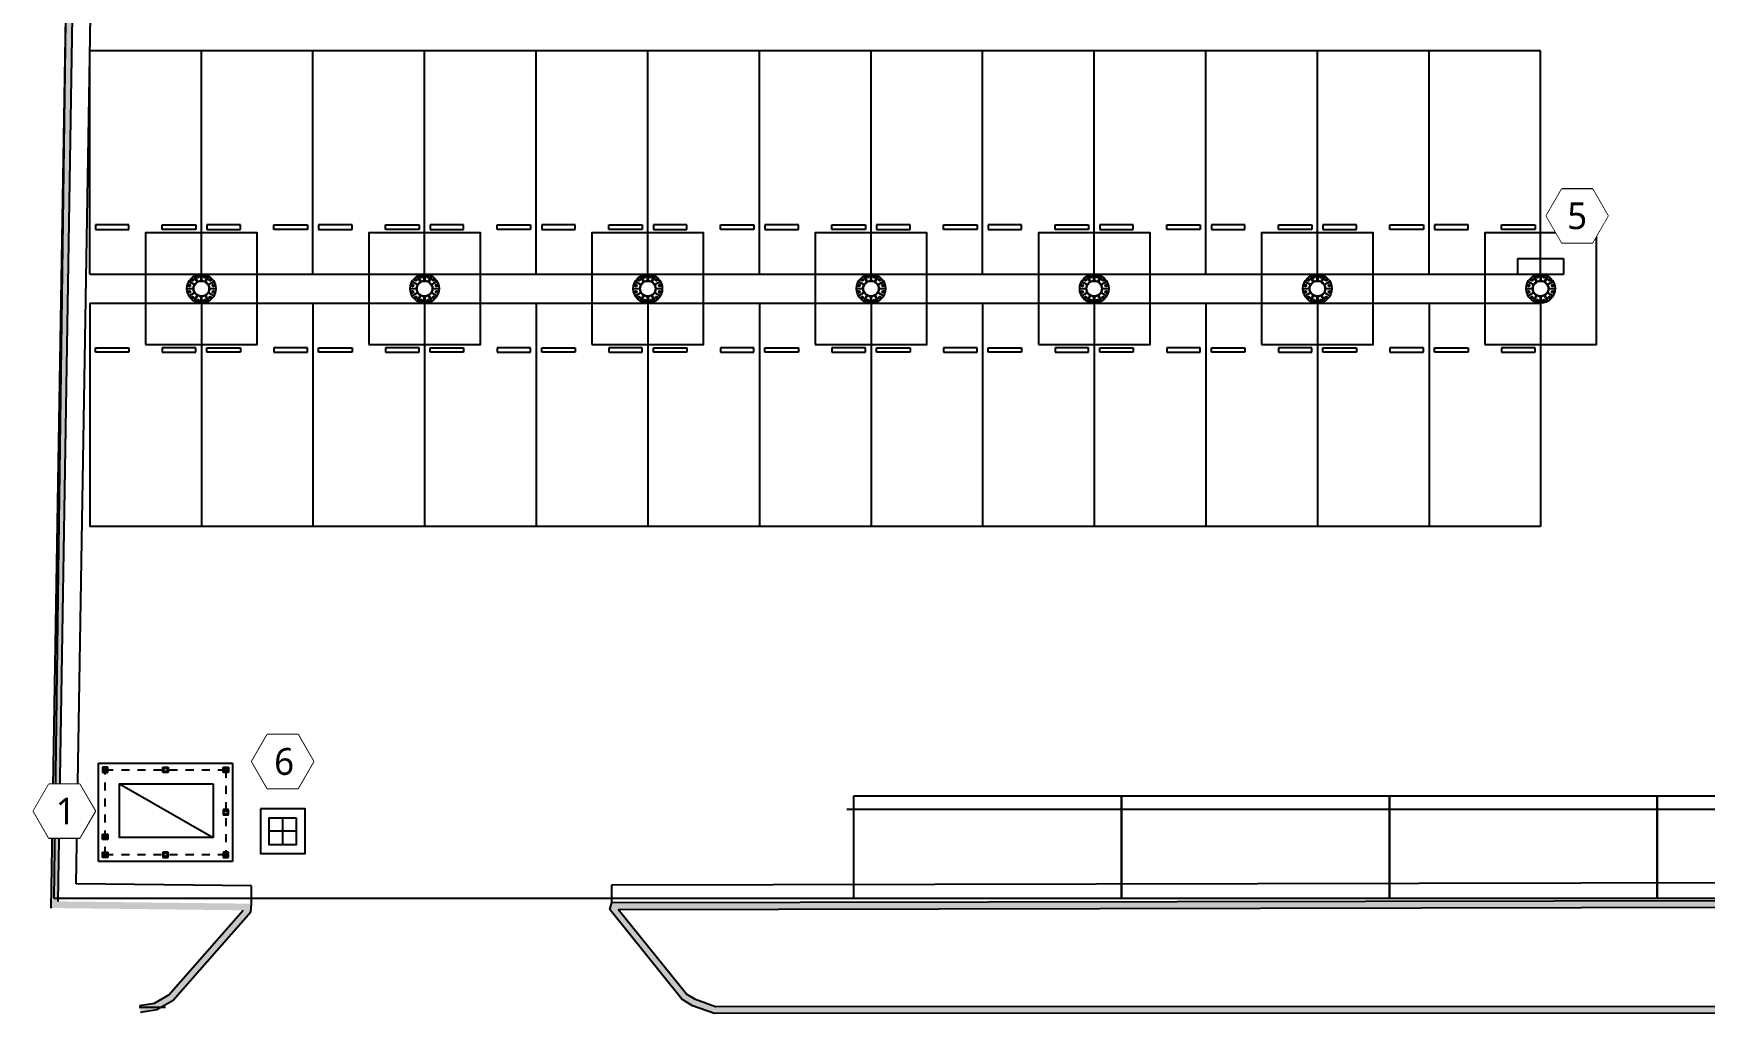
# Model space of a CAD drawing. Header units: millimetres. Extents: x 10297564 to 11610295, y -9287743 to -8409454.
# Drawn here: x 10572246 to 10609682, y -8914946 to -8892997 of the extents above; entities that cross this region are included whole.
import ezdxf
from ezdxf.enums import TextEntityAlignment as Align

# ---------------------------------------------------------------- set-up
doc = ezdxf.new("R2010")
doc.units = ezdxf.units.MM
doc.header["$LTSCALE"] = 100
doc.linetypes.add('CEN', pattern=[62, 60, -1, 0, -1])
doc.linetypes.add('HIDDEN', pattern=[2, 1, -1])
for name, color, linetype in [('E-BACK', 8, 'Continuous'), ('EQ', 7, 'Continuous'), ('FIN', 8, 'Continuous'), ('Sym', 2, 'Continuous'), ('text', 7, 'Continuous')]:
    doc.layers.add(name, color=color, linetype=linetype)
doc.styles.add('MG', font='malgun.ttf')

# ---------------------------------------------------------------- blocks, each defined once
blk = doc.blocks.new('ANCHOR_BOLT-PLAN-M24')
at = {"layer": 'E-BACK'}
for p, q in [((-26, 0), (26, 0)), ((-20, -4), (-18, 3)), ((0, 21), (-18, 10)), ((-18, 10), (-18, -10)), ((-13, 16), (-15, 12)), ((-13, 16), (-6, 17)), ((0, 26), (0, -26)), ((18, 10), (0, 21)), ((7, 20), (3, 19)), ((7, 20), (12, 14)), ((18, -10), (18, 10)), ((20, 4), (18, 7)), ((20, 4), (18, -3)), ((-20, -4), (-18, -7)), ((-18, -10), (0, -21)), ((-7, -20), (-12, -14)), ((-7, -20), (-3, -19)), ((0, -21), (18, -10)), ((13, -16), (6, -17)), ((13, -16), (15, -12))]:
    blk.add_line(p, q, dxfattribs=at)
for radius in [22, 12]:
    blk.add_circle((0, 0), radius, dxfattribs=at)
blk = doc.blocks.new('Arrow_Circle')
blk.add_circle((0, 0), 1)

msp = doc.modelspace()

# ---------------------------------------------------------------- hatches: boundary and pattern name
at = {"layer": 'E-BACK'}
h = msp.add_hatch(color=256, dxfattribs=at)
h.dxf.hatch_style = 1
h.paths.add_polyline_path([(10574646.4, -8914915.4), (10574622.7, -8914767.2), (10574957.2, -8914713.8), (10575279.5, -8914525.6), (10576947.2, -8912633.4), (10572646.8, -8912581.9), (10573422.7, -8864993.6), (10588315, -8864893.1), (10588426.6, -8852885.7), (10605300.5, -8852863.4), (10603692.5, -8850974.4), (10603393.5, -8850767.3), (10602996.7, -8850696.4), (10588425.3, -8850705.6), (10588425.2, -8850555.6), (10603010, -8850546.3), (10603452, -8850625.4), (10603794, -8850862.2), (10605507.2, -8852874.8), (10605479.6, -8853013.1), (10588575.2, -8853035.5), (10588463.6, -8865042.1), (10573570.2, -8865142.6), (10572799.3, -8912433.7), (10577128.4, -8912485.5), (10577118.6, -8912665.7), (10575376.1, -8914643), (10575008.6, -8914857.5)])
h = msp.add_hatch(color=256, dxfattribs=at)
h.dxf.hatch_style = 1
h.paths.add_polyline_path([(10586772.2, -8914625.2), (10585159.7, -8912616.9), (10585201.9, -8912461.9), (10619813.7, -8912395.1), (10638792, -8912374.1), (10644459.3, -8906553.1), (10644599.4, -8893426), (10644794.8, -8877103.4), (10645005.5, -8860934.7), (10636792, -8853118.2), (10617078, -8853111.4), (10613453.4, -8853037.1), (10613473, -8852913), (10615239.7, -8850898.9), (10615712.2, -8850594.9), (10616009.8, -8850575.3), (10637134, -8850621.4), (10638801, -8850730.4), (10640346.4, -8851157.4), (10641922.2, -8851858.4), (10643454.8, -8852934.4), (10645187.6, -8854677.7), (10646504.7, -8856815.2), (10647193.6, -8858399.6), (10647625.1, -8860899), (10647444.2, -8877289.2), (10647283, -8893505.7), (10647129.7, -8906569.4), (10646954.5, -8908493), (10646349.5, -8910459.3), (10645295.7, -8912116), (10643834.7, -8913426.6), (10642491.3, -8914218.2), (10641078.5, -8914676.3), (10640073.1, -8914800.4), (10619663.6, -8914929.9), (10587502.2, -8914945.6), (10587010.5, -8914769)])
h.paths.add_polyline_path([(10586872.4, -8914510.5), (10585347.8, -8912611.6), (10619813.9, -8912545.1), (10638855.4, -8912524.1), (10644608.7, -8906614.7), (10644749.4, -8893427.7), (10644944.8, -8877105.2), (10645156.3, -8860871.2), (10636851.9, -8852968.2), (10617079.6, -8852961.4), (10613691, -8852891.9), (10615338.5, -8851013.6), (10615760.7, -8850742), (10616014.6, -8850725.3), (10637128.9, -8850771.4), (10638775.8, -8850879), (10640295.7, -8851299), (10641847.9, -8851989.5), (10643357.7, -8853049.6), (10645069, -8854771.2), (10646371.4, -8856884.8), (10647048.9, -8858442.8), (10647474.9, -8860911), (10647294.2, -8877287.7), (10647133.1, -8893504.1), (10646979.8, -8906561.7), (10646806.5, -8908463.8), (10646212.1, -8910395.9), (10645180.2, -8912018.1), (10643745.7, -8913305), (10642429.4, -8914080.6), (10641045.9, -8914529.2), (10640063.4, -8914650.5), (10619663.1, -8914779.9), (10587528.3, -8914795.6), (10587075.3, -8914632.8)], flags=16)

# ---------------------------------------------------------------- linework, layer by layer
for p, q in [((10572646.8, -8912581.9), (10573422.7, -8864993.6)), ((10572712.7, -8912367.8), (10573336.3, -8864957.5)), ((10572799.3, -8912433.7), (10573570.2, -8865142.6)), ((10573205.8, -8912038.5), (10573963.8, -8865540)), ((10577133.2, -8912085.6), (10573205.8, -8912038.5)), ((10577128.4, -8912485.5), (10577133.2, -8912085.6)), ((10585201.1, -8912061.9), (10619813.1, -8911995.1)), ((10585201.9, -8912461.9), (10585201.1, -8912061.9)), ((10638808.4, -8912367.8), (10572712.7, -8912367.8)), ((10575279.5, -8914525.6), (10576947.2, -8912633.4)), ((10575376.1, -8914643), (10577118.6, -8912665.7)), ((10577118.6, -8912665.7), (10577128.4, -8912485.5)), ((10577128.4, -8912485.5), (10577128.4, -8912485.5)), ((10585159.7, -8912616.9), (10585201.9, -8912461.9)), ((10586772.2, -8914625.2), (10585159.7, -8912616.9)), ((10585201.9, -8912461.9), (10619813.7, -8912395.1)), ((10585347.8, -8912611.6), (10619813.9, -8912545.1)), ((10586872.4, -8914510.5), (10585347.8, -8912611.6)), ((10574957.2, -8914713.8), (10575279.5, -8914525.6)), ((10587075.3, -8914632.8), (10586872.4, -8914510.5)), ((10574622.7, -8914767.2), (10574957.2, -8914713.8)), ((10574646.4, -8914915.4), (10575008.6, -8914857.5)), ((10575008.6, -8914857.5), (10575376.1, -8914643)), ((10587010.5, -8914769), (10586772.2, -8914625.2)), ((10587502.2, -8914945.6), (10587010.5, -8914769)), ((10587528.3, -8914795.6), (10587075.3, -8914632.8)), ((10619663.6, -8914929.9), (10587502.2, -8914945.6)), ((10619663.1, -8914779.9), (10587528.3, -8914795.6))]:
    msp.add_line(p, q, dxfattribs=at)
at = {"layer": 'E-BACK', "linetype": 'ByBlock', "ltscale": 1.8}
for p, q in [((10576008.6, -8893387.1), (10573508.6, -8893387.1)), ((10573508.6, -8898387.1), (10573508.6, -8893387.1)), ((10578508.6, -8893387.1), (10576008.6, -8893387.1)), ((10576008.6, -8898387.1), (10576008.6, -8893387.1)), ((10576008.6, -8898387.1), (10576008.6, -8893387.1)), ((10578508.6, -8898387.1), (10578508.6, -8893387.1)), ((10581008.6, -8893387.1), (10578508.6, -8893387.1)), ((10578508.6, -8898387.1), (10578508.6, -8893387.1)), ((10583508.6, -8893387.1), (10581008.6, -8893387.1)), ((10581008.6, -8898387.1), (10581008.6, -8893387.1)), ((10581008.6, -8898387.1), (10581008.6, -8893387.1)), ((10583508.6, -8898387.1), (10583508.6, -8893387.1)), ((10586008.6, -8893387.1), (10583508.6, -8893387.1)), ((10583508.6, -8898387.1), (10583508.6, -8893387.1)), ((10588508.6, -8893387.1), (10586008.6, -8893387.1)), ((10586008.6, -8898387.1), (10586008.6, -8893387.1)), ((10586008.6, -8898387.1), (10586008.6, -8893387.1)), ((10591008.6, -8893387.1), (10588508.6, -8893387.1)), ((10588508.6, -8898387.1), (10588508.6, -8893387.1)), ((10588508.6, -8898387.1), (10588508.6, -8893387.1)), ((10591008.6, -8898387.1), (10591008.6, -8893387.1)), ((10593508.6, -8893387.1), (10591008.6, -8893387.1)), ((10591008.6, -8898387.1), (10591008.6, -8893387.1)), ((10596008.6, -8893387.1), (10593508.6, -8893387.1)), ((10593508.6, -8898387.1), (10593508.6, -8893387.1)), ((10593508.6, -8898387.1), (10593508.6, -8893387.1)), ((10596008.6, -8898387.1), (10596008.6, -8893387.1)), ((10598508.6, -8893387.1), (10596008.6, -8893387.1)), ((10596008.6, -8898387.1), (10596008.6, -8893387.1)), ((10598508.6, -8898387.1), (10598508.6, -8893387.1)), ((10601008.6, -8893387.1), (10598508.6, -8893387.1)), ((10598508.6, -8898387.1), (10598508.6, -8893387.1)), ((10601008.6, -8898387.1), (10601008.6, -8893387.1)), ((10603508.6, -8893387.1), (10601008.6, -8893387.1)), ((10601008.6, -8898387.1), (10601008.6, -8893387.1)), ((10603508.6, -8898387.1), (10603508.6, -8893387.1)), ((10606008.6, -8893387.1), (10603508.6, -8893387.1)), ((10603508.6, -8898387.1), (10603508.6, -8893387.1)), ((10606008.6, -8898387.1), (10606008.6, -8893387.1)), ((10574383.6, -8897287.1), (10573633.6, -8897287.1)), ((10573633.6, -8897287.1), (10573633.6, -8897387.1)), ((10574383.6, -8897387.1), (10574383.6, -8897287.1)), ((10575133.6, -8897287.1), (10575883.6, -8897287.1)), ((10575133.6, -8897387.1), (10575133.6, -8897287.1)), ((10575883.6, -8897287.1), (10575883.6, -8897387.1)), ((10576883.6, -8897287.1), (10576133.6, -8897287.1)), ((10576133.6, -8897287.1), (10576133.6, -8897387.1)), ((10576883.6, -8897387.1), (10576883.6, -8897287.1)), ((10577633.6, -8897287.1), (10578383.6, -8897287.1)), ((10577633.6, -8897387.1), (10577633.6, -8897287.1)), ((10578383.6, -8897287.1), (10578383.6, -8897387.1)), ((10579383.6, -8897287.1), (10578633.6, -8897287.1)), ((10578633.6, -8897287.1), (10578633.6, -8897387.1)), ((10579383.6, -8897387.1), (10579383.6, -8897287.1)), ((10580133.6, -8897287.1), (10580883.6, -8897287.1)), ((10580133.6, -8897387.1), (10580133.6, -8897287.1)), ((10580883.6, -8897287.1), (10580883.6, -8897387.1)), ((10581883.6, -8897287.1), (10581133.6, -8897287.1)), ((10581133.6, -8897287.1), (10581133.6, -8897387.1)), ((10581883.6, -8897387.1), (10581883.6, -8897287.1)), ((10582633.6, -8897287.1), (10583383.6, -8897287.1)), ((10582633.6, -8897387.1), (10582633.6, -8897287.1)), ((10583383.6, -8897287.1), (10583383.6, -8897387.1)), ((10584383.6, -8897287.1), (10583633.6, -8897287.1)), ((10583633.6, -8897287.1), (10583633.6, -8897387.1)), ((10584383.6, -8897387.1), (10584383.6, -8897287.1)), ((10585133.6, -8897287.1), (10585883.6, -8897287.1)), ((10585133.6, -8897387.1), (10585133.6, -8897287.1)), ((10585883.6, -8897287.1), (10585883.6, -8897387.1)), ((10586883.6, -8897287.1), (10586133.6, -8897287.1)), ((10586133.6, -8897287.1), (10586133.6, -8897387.1)), ((10586883.6, -8897387.1), (10586883.6, -8897287.1)), ((10587633.6, -8897287.1), (10588383.6, -8897287.1)), ((10587633.6, -8897387.1), (10587633.6, -8897287.1)), ((10588383.6, -8897287.1), (10588383.6, -8897387.1)), ((10589383.6, -8897287.1), (10588633.6, -8897287.1)), ((10588633.6, -8897287.1), (10588633.6, -8897387.1)), ((10589383.6, -8897387.1), (10589383.6, -8897287.1)), ((10590133.6, -8897287.1), (10590883.6, -8897287.1)), ((10590133.6, -8897387.1), (10590133.6, -8897287.1)), ((10590883.6, -8897287.1), (10590883.6, -8897387.1)), ((10591883.6, -8897287.1), (10591133.6, -8897287.1)), ((10591133.6, -8897287.1), (10591133.6, -8897387.1)), ((10591883.6, -8897387.1), (10591883.6, -8897287.1)), ((10592633.6, -8897287.1), (10593383.6, -8897287.1)), ((10592633.6, -8897387.1), (10592633.6, -8897287.1)), ((10593383.6, -8897287.1), (10593383.6, -8897387.1)), ((10594383.6, -8897287.1), (10593633.6, -8897287.1)), ((10593633.6, -8897287.1), (10593633.6, -8897387.1)), ((10594383.6, -8897387.1), (10594383.6, -8897287.1)), ((10595133.6, -8897287.1), (10595883.6, -8897287.1)), ((10595133.6, -8897387.1), (10595133.6, -8897287.1)), ((10595883.6, -8897287.1), (10595883.6, -8897387.1)), ((10596883.6, -8897287.1), (10596133.6, -8897287.1)), ((10596133.6, -8897287.1), (10596133.6, -8897387.1)), ((10596883.6, -8897387.1), (10596883.6, -8897287.1)), ((10597633.6, -8897287.1), (10598383.6, -8897287.1)), ((10597633.6, -8897387.1), (10597633.6, -8897287.1)), ((10598383.6, -8897287.1), (10598383.6, -8897387.1)), ((10599383.6, -8897287.1), (10598633.6, -8897287.1)), ((10598633.6, -8897287.1), (10598633.6, -8897387.1)), ((10599383.6, -8897387.1), (10599383.6, -8897287.1)), ((10600133.6, -8897287.1), (10600883.6, -8897287.1)), ((10600133.6, -8897387.1), (10600133.6, -8897287.1)), ((10600883.6, -8897287.1), (10600883.6, -8897387.1)), ((10601883.6, -8897287.1), (10601133.6, -8897287.1)), ((10601133.6, -8897287.1), (10601133.6, -8897387.1)), ((10601883.6, -8897387.1), (10601883.6, -8897287.1)), ((10602633.6, -8897287.1), (10603383.6, -8897287.1)), ((10602633.6, -8897387.1), (10602633.6, -8897287.1)), ((10603383.6, -8897287.1), (10603383.6, -8897387.1)), ((10604383.6, -8897287.1), (10603633.6, -8897287.1)), ((10603633.6, -8897287.1), (10603633.6, -8897387.1)), ((10604383.6, -8897387.1), (10604383.6, -8897287.1)), ((10605133.6, -8897287.1), (10605883.6, -8897287.1)), ((10605133.6, -8897387.1), (10605133.6, -8897287.1)), ((10605883.6, -8897287.1), (10605883.6, -8897387.1)), ((10573633.6, -8897387.1), (10574383.6, -8897387.1)), ((10575883.6, -8897387.1), (10575133.6, -8897387.1)), ((10576133.6, -8897387.1), (10576883.6, -8897387.1)), ((10578383.6, -8897387.1), (10577633.6, -8897387.1)), ((10578633.6, -8897387.1), (10579383.6, -8897387.1)), ((10580883.6, -8897387.1), (10580133.6, -8897387.1)), ((10581133.6, -8897387.1), (10581883.6, -8897387.1)), ((10583383.6, -8897387.1), (10582633.6, -8897387.1)), ((10583633.6, -8897387.1), (10584383.6, -8897387.1)), ((10585883.6, -8897387.1), (10585133.6, -8897387.1)), ((10586133.6, -8897387.1), (10586883.6, -8897387.1)), ((10588383.6, -8897387.1), (10587633.6, -8897387.1)), ((10588633.6, -8897387.1), (10589383.6, -8897387.1)), ((10590883.6, -8897387.1), (10590133.6, -8897387.1)), ((10591133.6, -8897387.1), (10591883.6, -8897387.1)), ((10593383.6, -8897387.1), (10592633.6, -8897387.1)), ((10593633.6, -8897387.1), (10594383.6, -8897387.1)), ((10595883.6, -8897387.1), (10595133.6, -8897387.1)), ((10596133.6, -8897387.1), (10596883.6, -8897387.1)), ((10598383.6, -8897387.1), (10597633.6, -8897387.1)), ((10598633.6, -8897387.1), (10599383.6, -8897387.1)), ((10600883.6, -8897387.1), (10600133.6, -8897387.1)), ((10601133.6, -8897387.1), (10601883.6, -8897387.1)), ((10603383.6, -8897387.1), (10602633.6, -8897387.1)), ((10603633.6, -8897387.1), (10604383.6, -8897387.1)), ((10605883.6, -8897387.1), (10605133.6, -8897387.1)), ((10573508.6, -8898387.1), (10576008.6, -8898387.1)), ((10576008.6, -8898387.1), (10578508.6, -8898387.1)), ((10578508.6, -8898387.1), (10581008.6, -8898387.1)), ((10581008.6, -8898387.1), (10583508.6, -8898387.1)), ((10583508.6, -8898387.1), (10586008.6, -8898387.1)), ((10586008.6, -8898387.1), (10588508.6, -8898387.1)), ((10588508.6, -8898387.1), (10591008.6, -8898387.1)), ((10591008.6, -8898387.1), (10593508.6, -8898387.1)), ((10593508.6, -8898387.1), (10596008.6, -8898387.1)), ((10596008.6, -8898387.1), (10598508.6, -8898387.1)), ((10598508.6, -8898387.1), (10601008.6, -8898387.1)), ((10601008.6, -8898387.1), (10603508.6, -8898387.1)), ((10603508.6, -8898387.1), (10606008.6, -8898387.1)), ((10573508.6, -8899037.1), (10576008.6, -8899037.1)), ((10573508.6, -8899037.1), (10573508.6, -8904037.1)), ((10576008.6, -8899037.1), (10576008.6, -8904037.1)), ((10576008.6, -8899037.1), (10578508.6, -8899037.1)), ((10576008.6, -8899037.1), (10576008.6, -8904037.1)), ((10578508.6, -8899037.1), (10578508.6, -8904037.1)), ((10578508.6, -8899037.1), (10581008.6, -8899037.1)), ((10578508.6, -8899037.1), (10578508.6, -8904037.1)), ((10581008.6, -8899037.1), (10581008.6, -8904037.1)), ((10581008.6, -8899037.1), (10583508.6, -8899037.1)), ((10581008.6, -8899037.1), (10581008.6, -8904037.1)), ((10583508.6, -8899037.1), (10583508.6, -8904037.1)), ((10583508.6, -8899037.1), (10586008.6, -8899037.1)), ((10583508.6, -8899037.1), (10583508.6, -8904037.1)), ((10586008.6, -8899037.1), (10586008.6, -8904037.1)), ((10586008.6, -8899037.1), (10588508.6, -8899037.1)), ((10586008.6, -8899037.1), (10586008.6, -8904037.1)), ((10588508.6, -8899037.1), (10588508.6, -8904037.1)), ((10588508.6, -8899037.1), (10591008.6, -8899037.1)), ((10588508.6, -8899037.1), (10588508.6, -8904037.1)), ((10591008.6, -8899037.1), (10591008.6, -8904037.1)), ((10591008.6, -8899037.1), (10593508.6, -8899037.1)), ((10591008.6, -8899037.1), (10591008.6, -8904037.1)), ((10593508.6, -8899037.1), (10593508.6, -8904037.1)), ((10593508.6, -8899037.1), (10596008.6, -8899037.1)), ((10593508.6, -8899037.1), (10593508.6, -8904037.1)), ((10596008.6, -8899037.1), (10596008.6, -8904037.1)), ((10596008.6, -8899037.1), (10598508.6, -8899037.1)), ((10596008.6, -8899037.1), (10596008.6, -8904037.1)), ((10598508.6, -8899037.1), (10598508.6, -8904037.1)), ((10598508.6, -8899037.1), (10601008.6, -8899037.1)), ((10598508.6, -8899037.1), (10598508.6, -8904037.1)), ((10601008.6, -8899037.1), (10601008.6, -8904037.1)), ((10601008.6, -8899037.1), (10603508.6, -8899037.1)), ((10601008.6, -8899037.1), (10601008.6, -8904037.1)), ((10603508.6, -8899037.1), (10603508.6, -8904037.1)), ((10603508.6, -8899037.1), (10606008.6, -8899037.1)), ((10603508.6, -8899037.1), (10603508.6, -8904037.1)), ((10606008.6, -8899037.1), (10606008.6, -8904037.1)), ((10573633.6, -8900137.1), (10573633.6, -8900037.1)), ((10573633.6, -8900037.1), (10574383.6, -8900037.1)), ((10574383.6, -8900137.1), (10573633.6, -8900137.1)), ((10574383.6, -8900037.1), (10574383.6, -8900137.1)), ((10575883.6, -8900037.1), (10575133.6, -8900037.1)), ((10575133.6, -8900037.1), (10575133.6, -8900137.1)), ((10575133.6, -8900137.1), (10575883.6, -8900137.1)), ((10575883.6, -8900137.1), (10575883.6, -8900037.1)), ((10576133.6, -8900137.1), (10576133.6, -8900037.1)), ((10576133.6, -8900037.1), (10576883.6, -8900037.1)), ((10576883.6, -8900137.1), (10576133.6, -8900137.1)), ((10576883.6, -8900037.1), (10576883.6, -8900137.1)), ((10578383.6, -8900037.1), (10577633.6, -8900037.1)), ((10577633.6, -8900037.1), (10577633.6, -8900137.1)), ((10577633.6, -8900137.1), (10578383.6, -8900137.1)), ((10578383.6, -8900137.1), (10578383.6, -8900037.1)), ((10578633.6, -8900137.1), (10578633.6, -8900037.1)), ((10578633.6, -8900037.1), (10579383.6, -8900037.1)), ((10579383.6, -8900137.1), (10578633.6, -8900137.1)), ((10579383.6, -8900037.1), (10579383.6, -8900137.1)), ((10580883.6, -8900037.1), (10580133.6, -8900037.1)), ((10580133.6, -8900037.1), (10580133.6, -8900137.1)), ((10580133.6, -8900137.1), (10580883.6, -8900137.1)), ((10580883.6, -8900137.1), (10580883.6, -8900037.1)), ((10581133.6, -8900137.1), (10581133.6, -8900037.1)), ((10581133.6, -8900037.1), (10581883.6, -8900037.1)), ((10581883.6, -8900137.1), (10581133.6, -8900137.1)), ((10581883.6, -8900037.1), (10581883.6, -8900137.1)), ((10583383.6, -8900037.1), (10582633.6, -8900037.1)), ((10582633.6, -8900037.1), (10582633.6, -8900137.1)), ((10582633.6, -8900137.1), (10583383.6, -8900137.1)), ((10583383.6, -8900137.1), (10583383.6, -8900037.1)), ((10583633.6, -8900137.1), (10583633.6, -8900037.1)), ((10583633.6, -8900037.1), (10584383.6, -8900037.1)), ((10584383.6, -8900137.1), (10583633.6, -8900137.1)), ((10584383.6, -8900037.1), (10584383.6, -8900137.1)), ((10585883.6, -8900037.1), (10585133.6, -8900037.1)), ((10585133.6, -8900037.1), (10585133.6, -8900137.1)), ((10585133.6, -8900137.1), (10585883.6, -8900137.1)), ((10585883.6, -8900137.1), (10585883.6, -8900037.1)), ((10586133.6, -8900137.1), (10586133.6, -8900037.1)), ((10586133.6, -8900037.1), (10586883.6, -8900037.1)), ((10586883.6, -8900137.1), (10586133.6, -8900137.1)), ((10586883.6, -8900037.1), (10586883.6, -8900137.1)), ((10588383.6, -8900037.1), (10587633.6, -8900037.1)), ((10587633.6, -8900037.1), (10587633.6, -8900137.1)), ((10587633.6, -8900137.1), (10588383.6, -8900137.1)), ((10588383.6, -8900137.1), (10588383.6, -8900037.1)), ((10588633.6, -8900137.1), (10588633.6, -8900037.1)), ((10588633.6, -8900037.1), (10589383.6, -8900037.1)), ((10589383.6, -8900137.1), (10588633.6, -8900137.1)), ((10589383.6, -8900037.1), (10589383.6, -8900137.1)), ((10590883.6, -8900037.1), (10590133.6, -8900037.1)), ((10590133.6, -8900037.1), (10590133.6, -8900137.1)), ((10590133.6, -8900137.1), (10590883.6, -8900137.1)), ((10590883.6, -8900137.1), (10590883.6, -8900037.1)), ((10591133.6, -8900137.1), (10591133.6, -8900037.1)), ((10591133.6, -8900037.1), (10591883.6, -8900037.1)), ((10591883.6, -8900137.1), (10591133.6, -8900137.1)), ((10591883.6, -8900037.1), (10591883.6, -8900137.1)), ((10593383.6, -8900037.1), (10592633.6, -8900037.1)), ((10592633.6, -8900037.1), (10592633.6, -8900137.1)), ((10592633.6, -8900137.1), (10593383.6, -8900137.1)), ((10593383.6, -8900137.1), (10593383.6, -8900037.1)), ((10593633.6, -8900137.1), (10593633.6, -8900037.1)), ((10593633.6, -8900037.1), (10594383.6, -8900037.1)), ((10594383.6, -8900137.1), (10593633.6, -8900137.1)), ((10594383.6, -8900037.1), (10594383.6, -8900137.1)), ((10595883.6, -8900037.1), (10595133.6, -8900037.1)), ((10595133.6, -8900037.1), (10595133.6, -8900137.1)), ((10595133.6, -8900137.1), (10595883.6, -8900137.1)), ((10595883.6, -8900137.1), (10595883.6, -8900037.1)), ((10596133.6, -8900137.1), (10596133.6, -8900037.1)), ((10596133.6, -8900037.1), (10596883.6, -8900037.1)), ((10596883.6, -8900137.1), (10596133.6, -8900137.1)), ((10596883.6, -8900037.1), (10596883.6, -8900137.1)), ((10598383.6, -8900037.1), (10597633.6, -8900037.1)), ((10597633.6, -8900037.1), (10597633.6, -8900137.1)), ((10597633.6, -8900137.1), (10598383.6, -8900137.1)), ((10598383.6, -8900137.1), (10598383.6, -8900037.1)), ((10598633.6, -8900137.1), (10598633.6, -8900037.1)), ((10598633.6, -8900037.1), (10599383.6, -8900037.1)), ((10599383.6, -8900137.1), (10598633.6, -8900137.1)), ((10599383.6, -8900037.1), (10599383.6, -8900137.1)), ((10600883.6, -8900037.1), (10600133.6, -8900037.1)), ((10600133.6, -8900037.1), (10600133.6, -8900137.1)), ((10600133.6, -8900137.1), (10600883.6, -8900137.1)), ((10600883.6, -8900137.1), (10600883.6, -8900037.1)), ((10601133.6, -8900137.1), (10601133.6, -8900037.1)), ((10601133.6, -8900037.1), (10601883.6, -8900037.1)), ((10601883.6, -8900137.1), (10601133.6, -8900137.1)), ((10601883.6, -8900037.1), (10601883.6, -8900137.1)), ((10603383.6, -8900037.1), (10602633.6, -8900037.1)), ((10602633.6, -8900037.1), (10602633.6, -8900137.1)), ((10602633.6, -8900137.1), (10603383.6, -8900137.1)), ((10603383.6, -8900137.1), (10603383.6, -8900037.1)), ((10603633.6, -8900137.1), (10603633.6, -8900037.1)), ((10603633.6, -8900037.1), (10604383.6, -8900037.1)), ((10604383.6, -8900137.1), (10603633.6, -8900137.1)), ((10604383.6, -8900037.1), (10604383.6, -8900137.1)), ((10605883.6, -8900037.1), (10605133.6, -8900037.1)), ((10605133.6, -8900037.1), (10605133.6, -8900137.1)), ((10605133.6, -8900137.1), (10605883.6, -8900137.1)), ((10605883.6, -8900137.1), (10605883.6, -8900037.1)), ((10576008.6, -8904037.1), (10573508.6, -8904037.1)), ((10578508.6, -8904037.1), (10576008.6, -8904037.1)), ((10581008.6, -8904037.1), (10578508.6, -8904037.1)), ((10583508.6, -8904037.1), (10581008.6, -8904037.1)), ((10586008.6, -8904037.1), (10583508.6, -8904037.1)), ((10588508.6, -8904037.1), (10586008.6, -8904037.1)), ((10591008.6, -8904037.1), (10588508.6, -8904037.1)), ((10593508.6, -8904037.1), (10591008.6, -8904037.1)), ((10596008.6, -8904037.1), (10593508.6, -8904037.1)), ((10598508.6, -8904037.1), (10596008.6, -8904037.1)), ((10601008.6, -8904037.1), (10598508.6, -8904037.1)), ((10603508.6, -8904037.1), (10601008.6, -8904037.1)), ((10606008.6, -8904037.1), (10603508.6, -8904037.1)), ((10573705.8, -8909338.5), (10576705.8, -8909338.5)), ((10573705.8, -8911538.5), (10573705.8, -8909338.5)), ((10573705.8, -8909338.5), (10576705.8, -8909338.5)), ((10573705.8, -8911538.5), (10573705.8, -8909338.5)), ((10573915.8, -8909428.5), (10573795.8, -8909428.5)), ((10573795.8, -8909428.5), (10573795.8, -8909548.5)), ((10573915.8, -8909428.5), (10573795.8, -8909428.5)), ((10573795.8, -8909428.5), (10573795.8, -8909548.5)), ((10573795.8, -8909548.5), (10573915.8, -8909548.5)), ((10573795.8, -8909548.5), (10573915.8, -8909548.5)), ((10573804.8, -8909448.5), (10573826.8, -8909448.5)), ((10573804.8, -8909528.5), (10573826.8, -8909528.5)), ((10573815.8, -8909459.5), (10573815.8, -8909437.5)), ((10573815.8, -8909517.5), (10573815.8, -8909539.5)), ((10573906.8, -8909448.5), (10573884.8, -8909448.5)), ((10573906.8, -8909528.5), (10573884.8, -8909528.5)), ((10573895.8, -8909459.5), (10573895.8, -8909437.5)), ((10573895.8, -8909517.5), (10573895.8, -8909539.5)), ((10573915.8, -8909548.5), (10573915.8, -8909428.5)), ((10573915.8, -8909548.5), (10573915.8, -8909428.5)), ((10575145.8, -8909548.5), (10575145.8, -8909428.5)), ((10575145.8, -8909428.5), (10575265.8, -8909428.5)), ((10575145.8, -8909548.5), (10575145.8, -8909428.5)), ((10575145.8, -8909428.5), (10575265.8, -8909428.5)), ((10575265.8, -8909548.5), (10575145.8, -8909548.5)), ((10575265.8, -8909548.5), (10575145.8, -8909548.5)), ((10575154.8, -8909448.5), (10575176.8, -8909448.5)), ((10575154.8, -8909528.5), (10575176.8, -8909528.5)), ((10575165.8, -8909459.5), (10575165.8, -8909437.5)), ((10575165.8, -8909517.5), (10575165.8, -8909539.5)), ((10575256.8, -8909448.5), (10575234.8, -8909448.5)), ((10575256.8, -8909528.5), (10575234.8, -8909528.5)), ((10575245.8, -8909459.5), (10575245.8, -8909437.5)), ((10575245.8, -8909517.5), (10575245.8, -8909539.5)), ((10575265.8, -8909428.5), (10575265.8, -8909548.5)), ((10575265.8, -8909428.5), (10575265.8, -8909548.5)), ((10576495.8, -8909548.5), (10576495.8, -8909428.5)), ((10576495.8, -8909428.5), (10576615.8, -8909428.5)), ((10576495.8, -8909548.5), (10576495.8, -8909428.5)), ((10576495.8, -8909428.5), (10576615.8, -8909428.5)), ((10576615.8, -8909548.5), (10576495.8, -8909548.5)), ((10576615.8, -8909548.5), (10576495.8, -8909548.5)), ((10576504.8, -8909448.5), (10576526.8, -8909448.5)), ((10576504.8, -8909528.5), (10576526.8, -8909528.5)), ((10576515.8, -8909459.5), (10576515.8, -8909437.5)), ((10576515.8, -8909517.5), (10576515.8, -8909539.5)), ((10576606.8, -8909448.5), (10576584.8, -8909448.5)), ((10576606.8, -8909528.5), (10576584.8, -8909528.5)), ((10576595.8, -8909459.5), (10576595.8, -8909437.5)), ((10576595.8, -8909517.5), (10576595.8, -8909539.5)), ((10576615.8, -8909428.5), (10576615.8, -8909548.5)), ((10576615.8, -8909428.5), (10576615.8, -8909548.5)), ((10576705.8, -8909338.5), (10576705.8, -8911538.5)), ((10576705.8, -8909338.5), (10576705.8, -8911538.5)), ((10576495.8, -8910378.5), (10576495.8, -8910498.5)), ((10576615.8, -8910378.5), (10576495.8, -8910378.5)), ((10576495.8, -8910378.5), (10576495.8, -8910498.5)), ((10576615.8, -8910378.5), (10576495.8, -8910378.5)), ((10576504.8, -8910398.5), (10576526.8, -8910398.5)), ((10576515.8, -8910409.5), (10576515.8, -8910387.5)), ((10576606.8, -8910398.5), (10576584.8, -8910398.5)), ((10576595.8, -8910409.5), (10576595.8, -8910387.5)), ((10576615.8, -8910498.5), (10576615.8, -8910378.5)), ((10576615.8, -8910498.5), (10576615.8, -8910378.5)), ((10576495.8, -8910498.5), (10576615.8, -8910498.5)), ((10576495.8, -8910498.5), (10576615.8, -8910498.5)), ((10576504.8, -8910478.5), (10576526.8, -8910478.5)), ((10576515.8, -8910467.5), (10576515.8, -8910489.5)), ((10576606.8, -8910478.5), (10576584.8, -8910478.5)), ((10576595.8, -8910467.5), (10576595.8, -8910489.5)), ((10573795.8, -8911048.5), (10573795.8, -8910928.5)), ((10573795.8, -8910928.5), (10573915.8, -8910928.5)), ((10573795.8, -8911048.5), (10573795.8, -8910928.5)), ((10573795.8, -8910928.5), (10573915.8, -8910928.5)), ((10573915.8, -8911048.5), (10573795.8, -8911048.5)), ((10573915.8, -8911048.5), (10573795.8, -8911048.5)), ((10573804.8, -8910948.5), (10573826.8, -8910948.5)), ((10573804.8, -8911028.5), (10573826.8, -8911028.5)), ((10573815.8, -8910959.5), (10573815.8, -8910937.5)), ((10573815.8, -8911017.5), (10573815.8, -8911039.5)), ((10573906.8, -8910948.5), (10573884.8, -8910948.5)), ((10573906.8, -8911028.5), (10573884.8, -8911028.5)), ((10573895.8, -8910959.5), (10573895.8, -8910937.5)), ((10573895.8, -8911017.5), (10573895.8, -8911039.5)), ((10573915.8, -8910928.5), (10573915.8, -8911048.5)), ((10573915.8, -8910928.5), (10573915.8, -8911048.5)), ((10576705.8, -8911538.5), (10573705.8, -8911538.5)), ((10576705.8, -8911538.5), (10573705.8, -8911538.5)), ((10573795.8, -8911448.5), (10573795.8, -8911328.5)), ((10573795.8, -8911328.5), (10573915.8, -8911328.5)), ((10573795.8, -8911448.5), (10573795.8, -8911328.5)), ((10573795.8, -8911328.5), (10573915.8, -8911328.5)), ((10573915.8, -8911448.5), (10573795.8, -8911448.5)), ((10573915.8, -8911448.5), (10573795.8, -8911448.5)), ((10573804.8, -8911348.5), (10573826.8, -8911348.5)), ((10573804.8, -8911428.5), (10573826.8, -8911428.5)), ((10573815.8, -8911359.5), (10573815.8, -8911337.5)), ((10573815.8, -8911417.5), (10573815.8, -8911439.5)), ((10573906.8, -8911348.5), (10573884.8, -8911348.5)), ((10573906.8, -8911428.5), (10573884.8, -8911428.5)), ((10573895.8, -8911359.5), (10573895.8, -8911337.5)), ((10573895.8, -8911417.5), (10573895.8, -8911439.5)), ((10573915.8, -8911328.5), (10573915.8, -8911448.5)), ((10573915.8, -8911328.5), (10573915.8, -8911448.5)), ((10575145.8, -8911328.5), (10575145.8, -8911448.5)), ((10575265.8, -8911328.5), (10575145.8, -8911328.5)), ((10575145.8, -8911328.5), (10575145.8, -8911448.5)), ((10575265.8, -8911328.5), (10575145.8, -8911328.5)), ((10575145.8, -8911448.5), (10575265.8, -8911448.5)), ((10575145.8, -8911448.5), (10575265.8, -8911448.5)), ((10575154.8, -8911348.5), (10575176.8, -8911348.5)), ((10575154.8, -8911428.5), (10575176.8, -8911428.5)), ((10575165.8, -8911359.5), (10575165.8, -8911337.5)), ((10575165.8, -8911417.5), (10575165.8, -8911439.5)), ((10575256.8, -8911348.5), (10575234.8, -8911348.5)), ((10575256.8, -8911428.5), (10575234.8, -8911428.5)), ((10575245.8, -8911359.5), (10575245.8, -8911337.5)), ((10575245.8, -8911417.5), (10575245.8, -8911439.5)), ((10575265.8, -8911448.5), (10575265.8, -8911328.5)), ((10575265.8, -8911448.5), (10575265.8, -8911328.5)), ((10576495.8, -8911328.5), (10576495.8, -8911448.5)), ((10576615.8, -8911328.5), (10576495.8, -8911328.5)), ((10576495.8, -8911328.5), (10576495.8, -8911448.5)), ((10576615.8, -8911328.5), (10576495.8, -8911328.5)), ((10576495.8, -8911448.5), (10576615.8, -8911448.5)), ((10576495.8, -8911448.5), (10576615.8, -8911448.5)), ((10576504.8, -8911348.5), (10576526.8, -8911348.5)), ((10576504.8, -8911428.5), (10576526.8, -8911428.5)), ((10576515.8, -8911359.5), (10576515.8, -8911337.5)), ((10576515.8, -8911417.5), (10576515.8, -8911439.5)), ((10576606.8, -8911348.5), (10576584.8, -8911348.5)), ((10576606.8, -8911428.5), (10576584.8, -8911428.5)), ((10576595.8, -8911359.5), (10576595.8, -8911337.5)), ((10576595.8, -8911417.5), (10576595.8, -8911439.5)), ((10576615.8, -8911448.5), (10576615.8, -8911328.5)), ((10576615.8, -8911448.5), (10576615.8, -8911328.5)), ((10575208.3, -8914813.1), (10574614.3, -8914813.1))]:
    msp.add_line(p, q, dxfattribs=at)
at = {"layer": 'E-BACK', "linetype": 'HIDDEN', "ltscale": 1.8}
for p, q in [((10573855.8, -8909488.5), (10576555.8, -8909488.5)), ((10573855.8, -8911388.5), (10573855.8, -8909488.5)), ((10576555.8, -8909488.5), (10576555.8, -8911388.5)), ((10576555.8, -8911388.5), (10573855.8, -8911388.5))]:
    msp.add_line(p, q, dxfattribs=at)
at = {"layer": 'E-BACK', "linetype": 'Continuous', "ltscale": 2}
for p, q in [((10590623, -8910067.8), (10596623, -8910067.8)), ((10590623, -8912367.8), (10590623, -8910067.8)), ((10596623, -8910067.8), (10596623, -8912367.8)), ((10596623, -8910067.8), (10602623, -8910067.8)), ((10596623, -8912367.8), (10596623, -8910067.8)), ((10602623, -8910067.8), (10602623, -8912367.8)), ((10602623, -8910067.8), (10608623, -8910067.8)), ((10602623, -8912367.8), (10602623, -8910067.8)), ((10608623, -8910067.8), (10608623, -8912367.8)), ((10608623, -8910067.8), (10614623, -8910067.8)), ((10608623, -8912367.8), (10608623, -8910067.8)), ((10596623, -8912367.8), (10590623, -8912367.8)), ((10602623, -8912367.8), (10596623, -8912367.8)), ((10608623, -8912367.8), (10602623, -8912367.8)), ((10614623, -8912367.8), (10608623, -8912367.8))]:
    msp.add_line(p, q, dxfattribs=at)
at = {"layer": 'E-BACK', "linetype": 'Continuous'}
msp.add_line((10590464.1, -8910371.4), (10614152, -8910372.3), dxfattribs=at)
at = {"layer": 'E-BACK'}
for points in [[(10574758.6, -8899962.1), (10577258.6, -8899962.1), (10577258.6, -8897462.1), (10574758.6, -8897462.1)], [(10579758.6, -8899962.1), (10582258.6, -8899962.1), (10582258.6, -8897462.1), (10579758.6, -8897462.1)], [(10584758.6, -8899962.1), (10587258.6, -8899962.1), (10587258.6, -8897462.1), (10584758.6, -8897462.1)], [(10589758.6, -8899962.1), (10592258.6, -8899962.1), (10592258.6, -8897462.1), (10589758.6, -8897462.1)], [(10594758.6, -8899962.1), (10597258.6, -8899962.1), (10597258.6, -8897462.1), (10594758.6, -8897462.1)], [(10599758.6, -8899962.1), (10602258.6, -8899962.1), (10602258.6, -8897462.1), (10599758.6, -8897462.1)], [(10604758.6, -8899962.1), (10607258.6, -8899962.1), (10607258.6, -8897462.1), (10604758.6, -8897462.1)]]:
    msp.add_lwpolyline(points, close=True, dxfattribs=at)
for points in [[(10575924.9, -8898555.1), (10575914.5, -8898561.1), (10575845.9, -8898442.3), (10575856.3, -8898436.3), (10575924.9, -8898555.1)], [(10576014.6, -8898534.3), (10576002.6, -8898534.3), (10576002.6, -8898397.1), (10576014.6, -8898397.1), (10576014.6, -8898534.3)], [(10576102.7, -8898561.1), (10576092.3, -8898555.1), (10576160.9, -8898436.3), (10576171.3, -8898442.3), (10576102.7, -8898561.1)], [(10580924.9, -8898555.1), (10580914.5, -8898561.1), (10580845.9, -8898442.3), (10580856.3, -8898436.3), (10580924.9, -8898555.1)], [(10581014.6, -8898534.3), (10581002.6, -8898534.3), (10581002.6, -8898397.1), (10581014.6, -8898397.1), (10581014.6, -8898534.3)], [(10581102.7, -8898561.1), (10581092.3, -8898555.1), (10581160.9, -8898436.3), (10581171.3, -8898442.3), (10581102.7, -8898561.1)], [(10585924.9, -8898555.1), (10585914.5, -8898561.1), (10585845.9, -8898442.3), (10585856.3, -8898436.3), (10585924.9, -8898555.1)], [(10586014.6, -8898534.3), (10586002.6, -8898534.3), (10586002.6, -8898397.1), (10586014.6, -8898397.1), (10586014.6, -8898534.3)], [(10586102.7, -8898561.1), (10586092.3, -8898555.1), (10586160.9, -8898436.3), (10586171.3, -8898442.3), (10586102.7, -8898561.1)], [(10590924.9, -8898555.1), (10590914.5, -8898561.1), (10590845.9, -8898442.3), (10590856.3, -8898436.3), (10590924.9, -8898555.1)], [(10591014.6, -8898534.3), (10591002.6, -8898534.3), (10591002.6, -8898397.1), (10591014.6, -8898397.1), (10591014.6, -8898534.3)], [(10591102.7, -8898561.1), (10591092.3, -8898555.1), (10591160.9, -8898436.3), (10591171.3, -8898442.3), (10591102.7, -8898561.1)], [(10595924.9, -8898555.1), (10595914.5, -8898561.1), (10595845.9, -8898442.3), (10595856.3, -8898436.3), (10595924.9, -8898555.1)], [(10596014.6, -8898534.3), (10596002.6, -8898534.3), (10596002.6, -8898397.1), (10596014.6, -8898397.1), (10596014.6, -8898534.3)], [(10596102.7, -8898561.1), (10596092.3, -8898555.1), (10596160.9, -8898436.3), (10596171.3, -8898442.3), (10596102.7, -8898561.1)], [(10600924.9, -8898555.1), (10600914.5, -8898561.1), (10600845.9, -8898442.3), (10600856.3, -8898436.3), (10600924.9, -8898555.1)], [(10601014.6, -8898534.3), (10601002.6, -8898534.3), (10601002.6, -8898397.1), (10601014.6, -8898397.1), (10601014.6, -8898534.3)], [(10601102.7, -8898561.1), (10601092.3, -8898555.1), (10601160.9, -8898436.3), (10601171.3, -8898442.3), (10601102.7, -8898561.1)], [(10605924.9, -8898555.1), (10605914.5, -8898561.1), (10605845.9, -8898442.3), (10605856.3, -8898436.3), (10605924.9, -8898555.1)], [(10606014.6, -8898534.3), (10606002.6, -8898534.3), (10606002.6, -8898397.1), (10606014.6, -8898397.1), (10606014.6, -8898534.3)], [(10606102.7, -8898561.1), (10606092.3, -8898555.1), (10606160.9, -8898436.3), (10606171.3, -8898442.3), (10606102.7, -8898561.1)], [(10575830.8, -8898706.1), (10575830.8, -8898718.1), (10575693.6, -8898718.1), (10575693.6, -8898706.1), (10575830.8, -8898706.1)], [(10575857.7, -8898618), (10575851.7, -8898628.4), (10575732.8, -8898559.8), (10575738.8, -8898549.4), (10575857.7, -8898618)], [(10575851.7, -8898795.8), (10575857.7, -8898806.2), (10575738.8, -8898874.8), (10575732.8, -8898864.4), (10575851.7, -8898795.8)], [(10576165.6, -8898628.4), (10576159.6, -8898618), (10576278.4, -8898549.4), (10576284.4, -8898559.8), (10576165.6, -8898628.4)], [(10576159.6, -8898806.2), (10576165.6, -8898795.8), (10576284.4, -8898864.4), (10576278.4, -8898874.8), (10576159.6, -8898806.2)], [(10576186.4, -8898718.1), (10576186.4, -8898706.1), (10576323.6, -8898706.1), (10576323.6, -8898718.1), (10576186.4, -8898718.1)], [(10580830.8, -8898706.1), (10580830.8, -8898718.1), (10580693.6, -8898718.1), (10580693.6, -8898706.1), (10580830.8, -8898706.1)], [(10580857.7, -8898618), (10580851.7, -8898628.4), (10580732.8, -8898559.8), (10580738.8, -8898549.4), (10580857.7, -8898618)], [(10580851.7, -8898795.8), (10580857.7, -8898806.2), (10580738.8, -8898874.8), (10580732.8, -8898864.4), (10580851.7, -8898795.8)], [(10581165.6, -8898628.4), (10581159.6, -8898618), (10581278.4, -8898549.4), (10581284.4, -8898559.8), (10581165.6, -8898628.4)], [(10581159.6, -8898806.2), (10581165.6, -8898795.8), (10581284.4, -8898864.4), (10581278.4, -8898874.8), (10581159.6, -8898806.2)], [(10581186.4, -8898718.1), (10581186.4, -8898706.1), (10581323.6, -8898706.1), (10581323.6, -8898718.1), (10581186.4, -8898718.1)], [(10585830.8, -8898706.1), (10585830.8, -8898718.1), (10585693.6, -8898718.1), (10585693.6, -8898706.1), (10585830.8, -8898706.1)], [(10585857.7, -8898618), (10585851.7, -8898628.4), (10585732.8, -8898559.8), (10585738.8, -8898549.4), (10585857.7, -8898618)], [(10585851.7, -8898795.8), (10585857.7, -8898806.2), (10585738.8, -8898874.8), (10585732.8, -8898864.4), (10585851.7, -8898795.8)], [(10586165.6, -8898628.4), (10586159.6, -8898618), (10586278.4, -8898549.4), (10586284.4, -8898559.8), (10586165.6, -8898628.4)], [(10586159.6, -8898806.2), (10586165.6, -8898795.8), (10586284.4, -8898864.4), (10586278.4, -8898874.8), (10586159.6, -8898806.2)], [(10586186.4, -8898718.1), (10586186.4, -8898706.1), (10586323.6, -8898706.1), (10586323.6, -8898718.1), (10586186.4, -8898718.1)], [(10590830.8, -8898706.1), (10590830.8, -8898718.1), (10590693.6, -8898718.1), (10590693.6, -8898706.1), (10590830.8, -8898706.1)], [(10590857.7, -8898618), (10590851.7, -8898628.4), (10590732.8, -8898559.8), (10590738.8, -8898549.4), (10590857.7, -8898618)], [(10590851.7, -8898795.8), (10590857.7, -8898806.2), (10590738.8, -8898874.8), (10590732.8, -8898864.4), (10590851.7, -8898795.8)], [(10591165.6, -8898628.4), (10591159.6, -8898618), (10591278.4, -8898549.4), (10591284.4, -8898559.8), (10591165.6, -8898628.4)], [(10591159.6, -8898806.2), (10591165.6, -8898795.8), (10591284.4, -8898864.4), (10591278.4, -8898874.8), (10591159.6, -8898806.2)], [(10591186.4, -8898718.1), (10591186.4, -8898706.1), (10591323.6, -8898706.1), (10591323.6, -8898718.1), (10591186.4, -8898718.1)], [(10595830.8, -8898706.1), (10595830.8, -8898718.1), (10595693.6, -8898718.1), (10595693.6, -8898706.1), (10595830.8, -8898706.1)], [(10595857.7, -8898618), (10595851.7, -8898628.4), (10595732.8, -8898559.8), (10595738.8, -8898549.4), (10595857.7, -8898618)], [(10595851.7, -8898795.8), (10595857.7, -8898806.2), (10595738.8, -8898874.8), (10595732.8, -8898864.4), (10595851.7, -8898795.8)], [(10596165.6, -8898628.4), (10596159.6, -8898618), (10596278.4, -8898549.4), (10596284.4, -8898559.8), (10596165.6, -8898628.4)], [(10596159.6, -8898806.2), (10596165.6, -8898795.8), (10596284.4, -8898864.4), (10596278.4, -8898874.8), (10596159.6, -8898806.2)], [(10596186.4, -8898718.1), (10596186.4, -8898706.1), (10596323.6, -8898706.1), (10596323.6, -8898718.1), (10596186.4, -8898718.1)], [(10600830.8, -8898706.1), (10600830.8, -8898718.1), (10600693.6, -8898718.1), (10600693.6, -8898706.1), (10600830.8, -8898706.1)], [(10600857.7, -8898618), (10600851.7, -8898628.4), (10600732.8, -8898559.8), (10600738.8, -8898549.4), (10600857.7, -8898618)], [(10600851.7, -8898795.8), (10600857.7, -8898806.2), (10600738.8, -8898874.8), (10600732.8, -8898864.4), (10600851.7, -8898795.8)], [(10601165.6, -8898628.4), (10601159.6, -8898618), (10601278.4, -8898549.4), (10601284.4, -8898559.8), (10601165.6, -8898628.4)], [(10601159.6, -8898806.2), (10601165.6, -8898795.8), (10601284.4, -8898864.4), (10601278.4, -8898874.8), (10601159.6, -8898806.2)], [(10601186.4, -8898718.1), (10601186.4, -8898706.1), (10601323.6, -8898706.1), (10601323.6, -8898718.1), (10601186.4, -8898718.1)], [(10605830.8, -8898706.1), (10605830.8, -8898718.1), (10605693.6, -8898718.1), (10605693.6, -8898706.1), (10605830.8, -8898706.1)], [(10605857.7, -8898618), (10605851.7, -8898628.4), (10605732.8, -8898559.8), (10605738.8, -8898549.4), (10605857.7, -8898618)], [(10605851.7, -8898795.8), (10605857.7, -8898806.2), (10605738.8, -8898874.8), (10605732.8, -8898864.4), (10605851.7, -8898795.8)], [(10606165.6, -8898628.4), (10606159.6, -8898618), (10606278.4, -8898549.4), (10606284.4, -8898559.8), (10606165.6, -8898628.4)], [(10606159.6, -8898806.2), (10606165.6, -8898795.8), (10606284.4, -8898864.4), (10606278.4, -8898874.8), (10606159.6, -8898806.2)], [(10606186.4, -8898718.1), (10606186.4, -8898706.1), (10606323.6, -8898706.1), (10606323.6, -8898718.1), (10606186.4, -8898718.1)], [(10575914.5, -8898863.1), (10575924.9, -8898869.1), (10575856.3, -8898987.9), (10575845.9, -8898981.9), (10575914.5, -8898863.1)], [(10576002.6, -8898889.9), (10576014.6, -8898889.9), (10576014.6, -8899027.1), (10576002.6, -8899027.1), (10576002.6, -8898889.9)], [(10576092.3, -8898869.1), (10576102.7, -8898863.1), (10576171.3, -8898981.9), (10576160.9, -8898987.9), (10576092.3, -8898869.1)], [(10580914.5, -8898863.1), (10580924.9, -8898869.1), (10580856.3, -8898987.9), (10580845.9, -8898981.9), (10580914.5, -8898863.1)], [(10581002.6, -8898889.9), (10581014.6, -8898889.9), (10581014.6, -8899027.1), (10581002.6, -8899027.1), (10581002.6, -8898889.9)], [(10581092.3, -8898869.1), (10581102.7, -8898863.1), (10581171.3, -8898981.9), (10581160.9, -8898987.9), (10581092.3, -8898869.1)], [(10585914.5, -8898863.1), (10585924.9, -8898869.1), (10585856.3, -8898987.9), (10585845.9, -8898981.9), (10585914.5, -8898863.1)], [(10586002.6, -8898889.9), (10586014.6, -8898889.9), (10586014.6, -8899027.1), (10586002.6, -8899027.1), (10586002.6, -8898889.9)], [(10586092.3, -8898869.1), (10586102.7, -8898863.1), (10586171.3, -8898981.9), (10586160.9, -8898987.9), (10586092.3, -8898869.1)], [(10590914.5, -8898863.1), (10590924.9, -8898869.1), (10590856.3, -8898987.9), (10590845.9, -8898981.9), (10590914.5, -8898863.1)], [(10591002.6, -8898889.9), (10591014.6, -8898889.9), (10591014.6, -8899027.1), (10591002.6, -8899027.1), (10591002.6, -8898889.9)], [(10591092.3, -8898869.1), (10591102.7, -8898863.1), (10591171.3, -8898981.9), (10591160.9, -8898987.9), (10591092.3, -8898869.1)], [(10595914.5, -8898863.1), (10595924.9, -8898869.1), (10595856.3, -8898987.9), (10595845.9, -8898981.9), (10595914.5, -8898863.1)], [(10596002.6, -8898889.9), (10596014.6, -8898889.9), (10596014.6, -8899027.1), (10596002.6, -8899027.1), (10596002.6, -8898889.9)], [(10596092.3, -8898869.1), (10596102.7, -8898863.1), (10596171.3, -8898981.9), (10596160.9, -8898987.9), (10596092.3, -8898869.1)], [(10600914.5, -8898863.1), (10600924.9, -8898869.1), (10600856.3, -8898987.9), (10600845.9, -8898981.9), (10600914.5, -8898863.1)], [(10601002.6, -8898889.9), (10601014.6, -8898889.9), (10601014.6, -8899027.1), (10601002.6, -8899027.1), (10601002.6, -8898889.9)], [(10601092.3, -8898869.1), (10601102.7, -8898863.1), (10601171.3, -8898981.9), (10601160.9, -8898987.9), (10601092.3, -8898869.1)], [(10605914.5, -8898863.1), (10605924.9, -8898869.1), (10605856.3, -8898987.9), (10605845.9, -8898981.9), (10605914.5, -8898863.1)], [(10606002.6, -8898889.9), (10606014.6, -8898889.9), (10606014.6, -8899027.1), (10606002.6, -8899027.1), (10606002.6, -8898889.9)], [(10606092.3, -8898869.1), (10606102.7, -8898863.1), (10606171.3, -8898981.9), (10606160.9, -8898987.9), (10606092.3, -8898869.1)]]:
    msp.add_lwpolyline(points, dxfattribs=at)
for centre, radius in [((10576008.6, -8898712.1), 325), ((10581008.6, -8898712.1), 325), ((10586008.6, -8898712.1), 325), ((10591008.6, -8898712.1), 325), ((10596008.6, -8898712.1), 325), ((10601008.6, -8898712.1), 325), ((10606008.6, -8898712.1), 325), ((10576008.6, -8898712.1), 177.8), ((10576008.6, -8898712.1), 169.8), ((10581008.6, -8898712.1), 177.8), ((10581008.6, -8898712.1), 169.8), ((10586008.6, -8898712.1), 177.8), ((10586008.6, -8898712.1), 169.8), ((10591008.6, -8898712.1), 177.8), ((10591008.6, -8898712.1), 169.8), ((10596008.6, -8898712.1), 177.8), ((10596008.6, -8898712.1), 169.8), ((10601008.6, -8898712.1), 177.8), ((10601008.6, -8898712.1), 169.8), ((10606008.6, -8898712.1), 177.8), ((10606008.6, -8898712.1), 169.8)]:
    msp.add_circle(centre, radius, dxfattribs=at)
at = {"layer": 'E-BACK', "linetype": 'ByBlock', "ltscale": 1.8}
for centre, radius in [((10573815.8, -8909448.5), 6), ((10573815.8, -8909448.5), 6), ((10573815.8, -8909528.5), 6), ((10573815.8, -8909528.5), 6), ((10573855.8, -8909488.5), 40), ((10573855.8, -8909488.5), 40), ((10573895.8, -8909448.5), 6), ((10573895.8, -8909448.5), 6), ((10573895.8, -8909528.5), 6), ((10573895.8, -8909528.5), 6), ((10575165.8, -8909448.5), 6), ((10575165.8, -8909448.5), 6), ((10575165.8, -8909528.5), 6), ((10575165.8, -8909528.5), 6), ((10575205.8, -8909488.5), 40), ((10575205.8, -8909488.5), 40), ((10575245.8, -8909448.5), 6), ((10575245.8, -8909448.5), 6), ((10575245.8, -8909528.5), 6), ((10575245.8, -8909528.5), 6), ((10576515.8, -8909448.5), 6), ((10576515.8, -8909448.5), 6), ((10576515.8, -8909528.5), 6), ((10576515.8, -8909528.5), 6), ((10576555.8, -8909488.5), 40), ((10576555.8, -8909488.5), 40), ((10576595.8, -8909448.5), 6), ((10576595.8, -8909448.5), 6), ((10576595.8, -8909528.5), 6), ((10576595.8, -8909528.5), 6), ((10576515.8, -8910398.5), 6), ((10576515.8, -8910398.5), 6), ((10576555.8, -8910438.5), 40), ((10576555.8, -8910438.5), 40), ((10576595.8, -8910398.5), 6), ((10576595.8, -8910398.5), 6), ((10576515.8, -8910478.5), 6), ((10576515.8, -8910478.5), 6), ((10576595.8, -8910478.5), 6), ((10576595.8, -8910478.5), 6), ((10573815.8, -8910948.5), 6), ((10573815.8, -8910948.5), 6), ((10573815.8, -8911028.5), 6), ((10573815.8, -8911028.5), 6), ((10573855.8, -8910988.5), 40), ((10573855.8, -8910988.5), 40), ((10573895.8, -8910948.5), 6), ((10573895.8, -8910948.5), 6), ((10573895.8, -8911028.5), 6), ((10573895.8, -8911028.5), 6), ((10573815.8, -8911348.5), 6), ((10573815.8, -8911348.5), 6), ((10573815.8, -8911428.5), 6), ((10573815.8, -8911428.5), 6), ((10573855.8, -8911388.5), 40), ((10573855.8, -8911388.5), 40), ((10573895.8, -8911348.5), 6), ((10573895.8, -8911348.5), 6), ((10573895.8, -8911428.5), 6), ((10573895.8, -8911428.5), 6), ((10575165.8, -8911348.5), 6), ((10575165.8, -8911348.5), 6), ((10575165.8, -8911428.5), 6), ((10575165.8, -8911428.5), 6), ((10575205.8, -8911388.5), 40), ((10575205.8, -8911388.5), 40), ((10575245.8, -8911348.5), 6), ((10575245.8, -8911348.5), 6), ((10575245.8, -8911428.5), 6), ((10575245.8, -8911428.5), 6), ((10576515.8, -8911348.5), 6), ((10576515.8, -8911348.5), 6), ((10576515.8, -8911428.5), 6), ((10576515.8, -8911428.5), 6), ((10576555.8, -8911388.5), 40), ((10576555.8, -8911388.5), 40), ((10576595.8, -8911348.5), 6), ((10576595.8, -8911348.5), 6), ((10576595.8, -8911428.5), 6), ((10576595.8, -8911428.5), 6)]:
    msp.add_circle(centre, radius, dxfattribs=at)
at = {"layer": 'EQ', "color": 3}
msp.add_line((10574171.5, -8909801), (10576271.5, -8911001), dxfattribs=at)
at = {"layer": 'EQ', "color": 4}
for p, q in [((10577830.5, -8911163.7), (10577830.5, -8910563.7)), ((10578130.5, -8910863.7), (10577530.5, -8910863.7))]:
    msp.add_line(p, q, dxfattribs=at)
at = {"layer": 'EQ', "color": 1, "linetype": 'CEN', "ltscale": 1.8}
msp.add_lwpolyline([(10605498.6, -8898037.1), (10606518.6, -8898037.1), (10606518.6, -8898397.1), (10605498.6, -8898397.1)], close=True, dxfattribs=at)
at = {"layer": 'EQ', "color": 3}
msp.add_lwpolyline([(10576271.5, -8909801), (10576271.5, -8911001), (10574171.5, -8911001), (10574171.5, -8909801)], close=True, dxfattribs=at)
at = {"layer": 'EQ', "color": 4}
msp.add_lwpolyline([(10578130.5, -8910563.7), (10578130.5, -8911163.7), (10577530.5, -8911163.7), (10577530.5, -8910563.7)], close=True, dxfattribs=at)
at = {"layer": 'FIN', "linetype": 'ByBlock', "ltscale": 1.8}
msp.add_lwpolyline([(10577330.5, -8910363.7), (10577330.5, -8911363.7), (10578330.5, -8911363.7), (10578330.5, -8910363.7)], close=True, dxfattribs=at)
at = {"layer": 'Sym', "color": 1}
for points in [[(10606482.4, -8896485.4), (10606137.2, -8897083.2), (10606482.4, -8897681), (10607172.7, -8897681), (10607517.8, -8897083.2), (10607172.7, -8896485.4)], [(10577483.8, -8908703), (10577138.7, -8909300.8), (10577483.8, -8909898.7), (10578174.1, -8909898.7), (10578519.3, -8909300.8), (10578174.1, -8908703)], [(10572591.1, -8909813), (10572245.9, -8910410.8), (10572591.1, -8911008.6), (10573281.4, -8911008.6), (10573626.5, -8910410.8), (10573281.4, -8909813)]]:
    msp.add_lwpolyline(points, close=True, dxfattribs=at)

# ---------------------------------------------------------------- block references
at = {"layer": 'E-BACK'}
for p in [(10575936.2, -8898441.6), (10576081.1, -8898441.6), (10580936.2, -8898441.6), (10581081.1, -8898441.6), (10585936.2, -8898441.6), (10586081.1, -8898441.6), (10590936.2, -8898441.6), (10591081.1, -8898441.6), (10595936.2, -8898441.6), (10596081.1, -8898441.6), (10600936.2, -8898441.6), (10601081.1, -8898441.6), (10605936.2, -8898441.6), (10606081.1, -8898441.6), (10575738.2, -8898639.6), (10575738.2, -8898784.6), (10575810.7, -8898514.1), (10576206.6, -8898514.1), (10576279.1, -8898639.6), (10576279.1, -8898784.6), (10580738.2, -8898639.6), (10580738.2, -8898784.6), (10580810.7, -8898514.1), (10581206.6, -8898514.1), (10581279.1, -8898639.6), (10581279.1, -8898784.6), (10585738.2, -8898639.6), (10585738.2, -8898784.6), (10585810.7, -8898514.1), (10586206.6, -8898514.1), (10586279.1, -8898639.6), (10586279.1, -8898784.6), (10590738.2, -8898639.6), (10590738.2, -8898784.6), (10590810.7, -8898514.1), (10591206.6, -8898514.1), (10591279.1, -8898639.6), (10591279.1, -8898784.6), (10595738.2, -8898639.6), (10595738.2, -8898784.6), (10595810.7, -8898514.1), (10596206.6, -8898514.1), (10596279.1, -8898639.6), (10596279.1, -8898784.6), (10600738.2, -8898639.6), (10600738.2, -8898784.6), (10600810.7, -8898514.1), (10601206.6, -8898514.1), (10601279.1, -8898639.6), (10601279.1, -8898784.6), (10605738.2, -8898639.6), (10605738.2, -8898784.6), (10605810.7, -8898514.1), (10606206.6, -8898514.1), (10606279.1, -8898639.6), (10606279.1, -8898784.6), (10575810.7, -8898910.1), (10575936.2, -8898982.5), (10576081.1, -8898982.5), (10576206.6, -8898910.1), (10580810.7, -8898910.1), (10580936.2, -8898982.5), (10581081.1, -8898982.5), (10581206.6, -8898910.1), (10585810.7, -8898910.1), (10585936.2, -8898982.5), (10586081.1, -8898982.5), (10586206.6, -8898910.1), (10590810.7, -8898910.1), (10590936.2, -8898982.5), (10591081.1, -8898982.5), (10591206.6, -8898910.1), (10595810.7, -8898910.1), (10595936.2, -8898982.5), (10596081.1, -8898982.5), (10596206.6, -8898910.1), (10600810.7, -8898910.1), (10600936.2, -8898982.5), (10601081.1, -8898982.5), (10601206.6, -8898910.1), (10605810.7, -8898910.1), (10605936.2, -8898982.5), (10606081.1, -8898982.5), (10606206.6, -8898910.1)]:
    msp.add_blockref('ANCHOR_BOLT-PLAN-M24', p, dxfattribs=at)
at = {"layer": 'E-BACK', "xscale": 6, "yscale": 6}
for p in [(10576081.1, -8898982.5), (10581081.1, -8898982.5), (10586081.1, -8898982.5), (10591081.1, -8898982.5), (10596081.1, -8898982.5), (10601081.1, -8898982.5), (10606081.1, -8898982.5)]:
    msp.add_blockref('Arrow_Circle', p, dxfattribs=at)

# ---------------------------------------------------------------- next in the draw order: wipeouts: each hides what was drawn before it
at = {"color": 1}
for points in [[(10606482.4, -8896485.4), (10607172.7, -8896485.4), (10607517.8, -8897083.2), (10607172.7, -8897681), (10606482.4, -8897681), (10606137.2, -8897083.2)], [(10577483.8, -8908703), (10578174.1, -8908703), (10578519.3, -8909300.8), (10578174.1, -8909898.7), (10577483.8, -8909898.7), (10577138.7, -8909300.8)], [(10572591.1, -8909813), (10573281.4, -8909813), (10573626.5, -8910410.8), (10573281.4, -8911008.6), (10572591.1, -8911008.6), (10572245.9, -8910410.8)]]:
    msp.add_wipeout(points, dxfattribs=at).dxf.layer = 'Sym'

# ---------------------------------------------------------------- next in the draw order: texts
at = {"layer": 'text', "style": 'MG'}
for s, p in [('5', (10606827.5, -8897083.2)), ('6', (10577862.3, -8909300.8)), ('1', (10572969.5, -8910410.8))]:
    msp.add_text(s, height=600, dxfattribs=at).set_placement(p, align=Align.MIDDLE)

doc.saveas('drawing.dxf')
